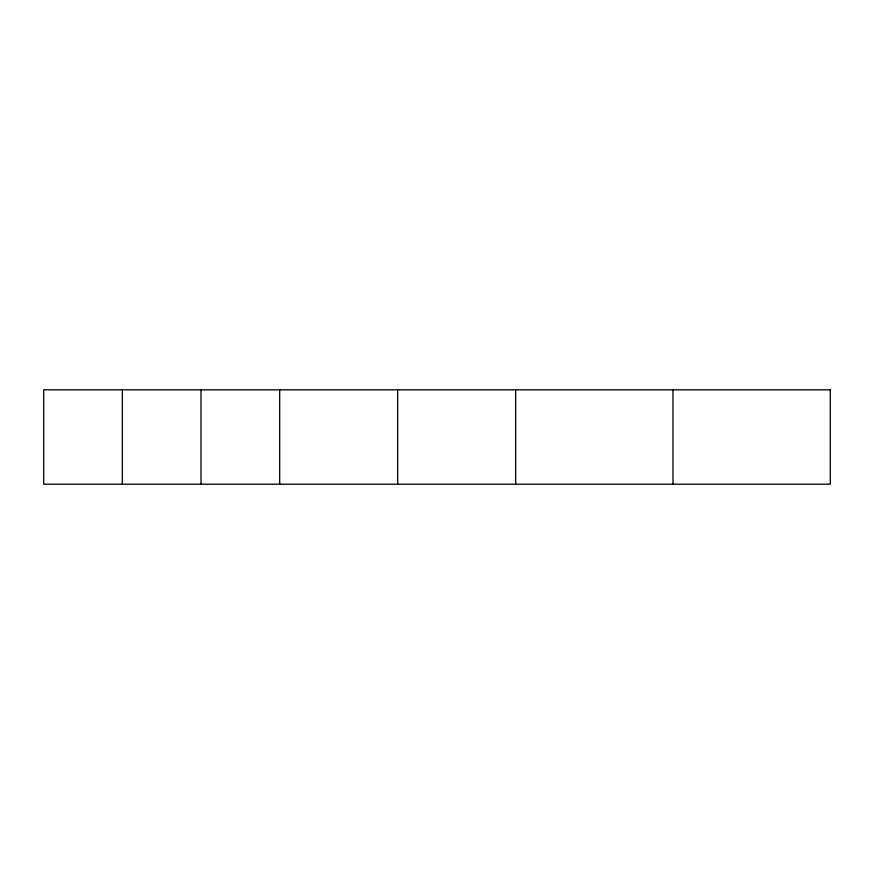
<?xml version="1.0" encoding="UTF-8"?>
<svg xmlns="http://www.w3.org/2000/svg" width="874" height="874" viewBox="0 0 874 874"><rect width="100%" height="100%" fill="white"/><g stroke="black" fill="none" stroke-linecap="round" stroke-linejoin="round"><path stroke-width="1.31" d="M672.98 389.804L672.98 484.196M515.66 389.804L515.66 484.196M397.67 389.804L397.67 484.196M279.68 389.804L279.68 484.196M201.02 389.804L201.02 484.196M122.36 389.804L122.36 484.196M830.3 389.804L43.7 389.804L43.7 484.196L830.3 484.196L830.3 389.804"/></g></svg>
